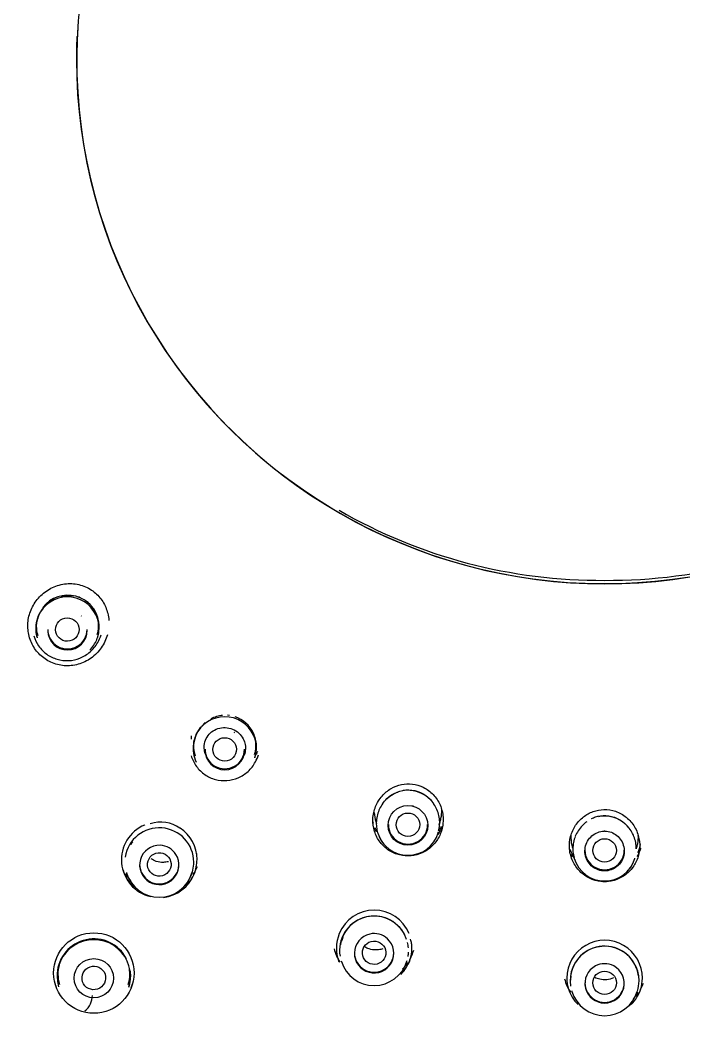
# Model space of a CAD drawing. Header units: millimetres. Extents: x -60 to 7633, y -2614 to 2146.
# Drawn here: x 5486.78 to 5512.13, y 1619.79 to 1658.15 of the extents above; entities that cross this region are included whole.
import ezdxf

# ---------------------------------------------------------------- set-up
doc = ezdxf.new("R2010")
doc.units = ezdxf.units.MM
doc.layers.get('0').update_dxf_attribs({"color": 250})

msp = doc.modelspace()

# ---------------------------------------------------------------- linework, layer by layer
at = {"linetype": 'Continuous'}
for p, q in [((5488.95, 1657.1), (5488.956, 1657.527)), ((5489.133, 1635.391), (5489.11, 1635.413)), ((5489.133, 1635.391), (5489.11, 1635.413)), ((5487.432, 1634.577), (5487.435, 1634.567)), ((5489.74, 1634.578), (5489.75, 1634.612)), ((5489.792, 1634.804), (5489.792, 1634.815)), ((5494.779, 1631.605), (5494.707, 1631.61)), ((5493.846, 1631.33), (5493.722, 1631.198)), ((5494.986, 1630.938), (5494.959, 1630.954)), ((5494.986, 1630.938), (5494.959, 1630.954)), ((5493.438, 1630.005), (5493.442, 1629.994)), ((5495.748, 1630.002), (5495.754, 1630.024)), ((5501.801, 1628.141), (5501.771, 1628.149)), ((5508.664, 1627.679), (5508.596, 1627.654)), ((5491.544, 1627.424), (5491.539, 1627.422)), ((5500.36, 1627.551), (5500.387, 1627.461)), ((5502.782, 1627.427), (5502.826, 1627.573)), ((5500.435, 1627.128), (5500.439, 1627.116)), ((5502.744, 1627.127), (5502.75, 1627.145)), ((5509.113, 1627.189), (5509.082, 1627.189)), ((5507.866, 1626.578), (5507.883, 1626.52)), ((5510.31, 1626.515), (5510.329, 1626.577)), ((5493.519, 1626.333), (5493.522, 1626.286)), ((5507.939, 1626.157), (5507.944, 1626.142)), ((5510.251, 1626.142), (5510.255, 1626.157)), ((5490.84, 1625.613), (5490.846, 1625.591)), ((5493.342, 1625.583), (5493.353, 1625.618)), ((5493.429, 1625.549), (5493.431, 1625.553)), ((5501.547, 1622.223), (5501.555, 1622.248)), ((5499.042, 1622.238), (5499.048, 1622.216)), ((5488.244, 1621.272), (5488.252, 1621.246)), ((5488.263, 1621.384), (5488.279, 1621.331)), ((5490.916, 1621.327), (5490.932, 1621.38)), ((5490.941, 1621.237), (5490.949, 1621.263)), ((5507.841, 1621.095), (5507.848, 1621.071)), ((5510.347, 1621.07), (5510.354, 1621.094))]:
    msp.add_line(p, q, dxfattribs=at)
for centre, radius in [((5501.592, 1627.409), 0.756), ((5489.599, 1621.771), 1.536), ((5489.598, 1621.573), 0.748)]:
    msp.add_circle(centre, radius, dxfattribs=at)
for centre, radius, start, end in [((5509.098, 1656.352), 60.161, 0.4064, 179.5936), ((5508.979, 1656.519), 20.039, 89.6599, 178.2995), ((5509.216, 1656.519), 20.039, 1.7008, 90.3398), ((5508.956, 1656.77), 20.008, 179.0539, 180.2828), ((5508.811, 1655.731), 51.631, 180.1641, 270.3174), ((5508.93, 1655.812), 51.483, 180.2292, 270.1867), ((5509.263, 1655.814), 51.485, 269.8154, 359.7687), ((5509.392, 1655.722), 51.623, 269.6734, 359.8451), ((5509.235, 1656.764), 20.002, 269.6066, 300.8246), ((5508.956, 1656.77), 20.008, 240.0274, 270.4066), ((5488.59, 1634.924), 1.206, 0, 197.1267), ((5488.604, 1634.992), 1.203, 8.3566, 142.1271), ((5488.628, 1634.94), 1.236, 80.7515, 102.7579), ((5488.671, 1634.893), 1.3, 135.7717, 146.2793), ((5488.612, 1634.996), 1.189, 10.1516, 56.5963), ((5488.615, 1634.927), 1.234, 157.2988, 190.6788), ((5488.65, 1634.913), 1.271, 146.5053, 157.3176), ((5488.59, 1634.924), 1.206, 343.6866, 0), ((5488.576, 1634.979), 1.228, 359.3837, 10.6535), ((5488.574, 1634.918), 1.193, 190.5945, 196.5686), ((5488.593, 1634.858), 0.754, 180.9119, 0), ((5488.593, 1634.858), 0.754, 0, 0.8874), ((5488.578, 1634.964), 1.224, 337.499, 348.7477), ((5488.551, 1634.968), 1.25, 315.7923, 326.7601), ((5488.513, 1634.989), 1.294, 326.8965, 337.553), ((5494.597, 1630.349), 1.207, 0, 197.0989), ((5494.64, 1630.36), 1.252, 95.6454, 117.5231), ((5494.616, 1630.432), 1.182, 24.9129, 71.6544), ((5494.613, 1630.378), 1.219, 139.2558, 150.5524), ((5494.654, 1630.352), 1.268, 161.2577, 172.1088), ((5494.681, 1630.338), 1.297, 150.4888, 161.0384), ((5494.585, 1630.406), 1.222, 14.0814, 25.4005), ((5494.502, 1630.386), 1.308, 3.4103, 14.0363), ((5494.616, 1630.358), 1.229, 172.1031, 205.6239), ((5494.597, 1630.349), 1.207, 343.1945, 0), ((5494.584, 1630.39), 1.225, 352.1797, 3.4269), ((5494.598, 1630.284), 0.755, 180.7798, 0), ((5494.598, 1630.284), 0.755, 0, 0.5431), ((5494.512, 1630.399), 1.297, 341.591, 352.2323), ((5501.642, 1627.484), 1.264, 110.4569, 132.2297), ((5501.603, 1627.565), 1.177, 39.6828, 86.6459), ((5501.603, 1627.503), 1.219, 153.9576, 165.27), ((5501.696, 1627.457), 1.323, 143.5724, 153.9423), ((5501.58, 1627.533), 1.216, 28.7782, 40.1388), ((5501.501, 1627.491), 1.305, 18.0945, 28.7336), ((5501.674, 1627.482), 1.293, 165.2049, 175.7988), ((5501.538, 1627.507), 1.265, 7.034, 17.9255), ((5501.502, 1627.506), 1.3, 356.2894, 6.9103), ((5509.097, 1626.591), 1.172, 54.4685, 101.5933), ((5492.094, 1626.092), 1.441, 112.6662, 256.9357), ((5492.097, 1625.998), 1.317, 0, 171.2), ((5492.15, 1626.285), 1.25, 53.949, 108.4523), ((5492.107, 1626.109), 1.431, 359.7069, 56.8023), ((5501.645, 1627.489), 1.263, 176.0167, 186.9093), ((5501.606, 1627.485), 1.225, 186.9149, 196.92), ((5501.572, 1627.501), 1.231, 345.1069, 356.2761), ((5509.157, 1626.508), 1.274, 125.2198, 146.9084), ((5509.016, 1626.495), 1.299, 32.7716, 43.4312), ((5501.591, 1627.473), 1.208, 197.2959, 343.2192), ((5501.606, 1627.485), 1.225, 204.4907, 220.5456), ((5509.208, 1626.499), 1.323, 158.2517, 168.6359), ((5509.117, 1626.535), 1.226, 146.9257, 158.2132), ((5509.08, 1626.535), 1.224, 21.5399, 32.7827), ((5509.013, 1626.507), 1.296, 10.9631, 21.6095), ((5492.097, 1625.966), 1.302, 141.164, 147.7021), ((5492.098, 1625.896), 0.751, 87.7045, 32.6439), ((5492.102, 1625.903), 0.745, 32.3654, 87.9831), ((5509.103, 1626.521), 1.217, 168.6516, 179.9944), ((5509.175, 1626.519), 1.289, 179.9297, 190.5606), ((5509.044, 1626.516), 1.265, 359.9632, 10.8359), ((5492.084, 1626.102), 1.454, 337.852, 359.9908), ((5509.146, 1626.519), 1.259, 190.7768, 195.1735), ((5509.098, 1626.493), 1.208, 196.9029, 343.0681), ((5509.146, 1626.519), 1.259, 199.3724, 201.7044), ((5492.099, 1626.129), 1.45, 197.2547, 225.6436), ((5492.097, 1625.998), 1.317, 334.1726, 0), ((5492.1, 1626.427), 1.566, 325.4154, 337.8641), ((5509.111, 1626.505), 1.222, 201.7267, 207.5186), ((5509.098, 1626.494), 1.204, 315.4154, 326.7868), ((5492.1, 1626.427), 1.566, 213.4607, 225.7424), ((5492.097, 1625.966), 1.302, 196.6953, 343.2758), ((5492.094, 1626.092), 1.441, 276.2872, 337.8412), ((5492.099, 1626.129), 1.45, 314.3571, 342.0863), ((5493.862, 1625.675), 0.753, 208.3392, 213.9076), ((5492.095, 1626.43), 1.664, 229.4898, 235.3671), ((5492.095, 1626.43), 1.664, 307.2209, 312.5909), ((5500.3, 1622.733), 1.437, 22.1686, 157.7955), ((5500.297, 1622.627), 1.317, 26.2614, 189.3475), ((5500.297, 1622.645), 1.302, 18.3009, 171.2089), ((5489.599, 1621.668), 1.407, 27.5045, 176.7546), ((5489.598, 1621.644), 1.4, 0, 196.3999), ((5500.3, 1622.721), 1.442, 157.3391, 201.377), ((5500.297, 1622.594), 1.303, 156.0842, 162.6311), ((5500.298, 1622.526), 0.751, 102.6744, 47.5172), ((5500.3, 1622.531), 0.747, 47.3293, 102.8623), ((5501.28, 1622.861), 0.45, 3.0407, 26.3524), ((5509.098, 1621.58), 1.441, 359.7306, 180.1057), ((5500.299, 1623.056), 1.566, 193.2929, 213.6477), ((5500.297, 1622.627), 1.317, 4.4306, 13.8668), ((5500.3, 1622.721), 1.442, 334.7629, 6.5491), ((5500.299, 1623.056), 1.566, 331.2285, 344.72), ((5509.097, 1621.477), 1.317, 0, 188.8862), ((5509.097, 1621.495), 1.303, 7.6033, 170.2315), ((5500.299, 1622.757), 1.451, 197.2768, 202.2926), ((5500.299, 1622.757), 1.451, 314.3204, 342.0899), ((5500.297, 1622.627), 1.317, 350.3948, 357.4581), ((5489.6, 1621.723), 1.373, 163.9429, 196.4487), ((5489.6, 1621.723), 1.373, 0, 11.8416), ((5500.297, 1622.594), 1.303, 196.8212, 343.5028), ((5500.296, 1623.059), 1.664, 307.1788, 314.037), ((5500.299, 1623.056), 1.566, 314.0728, 325.6452), ((5500.297, 1622.627), 1.317, 333.3338, 342.2838), ((5509.098, 1621.376), 0.751, 117.5859, 62.3921), ((5509.098, 1621.38), 0.747, 62.2387, 117.7393), ((5489.597, 1621.777), 1.387, 180.1441, 196.3713), ((5489.6, 1621.723), 1.373, 343.3642, 0), ((5489.598, 1621.644), 1.4, 343.3343, 0), ((5489.599, 1621.668), 1.407, 343.3093, 0), ((5489.599, 1621.695), 1.39, 353.8448, 359.9148), ((5489.597, 1621.777), 1.387, 0, 3.2187), ((5489.597, 1621.777), 1.387, 358.6252, 0), ((5489.599, 1621.668), 1.407, 0, 7.6999), ((5509.098, 1621.907), 1.567, 193.2183, 213.5018), ((5509.098, 1621.569), 1.441, 179.6728, 197.0966), ((5509.097, 1621.444), 1.303, 170.9601, 177.5273), ((5509.097, 1621.477), 1.317, 342.2855, 0), ((5509.098, 1621.569), 1.441, 342.9161, 0.1635), ((5489.598, 1621.804), 1.544, 196.541, 201.2637), ((5489.598, 1621.804), 1.544, 337.2353, 343.3682), ((5509.098, 1621.608), 1.451, 197.5672, 225.697), ((5509.098, 1621.608), 1.451, 314.3021, 342.4227), ((5509.098, 1621.907), 1.567, 331.0696, 340.7397), ((5488.798, 1620.918), 0.747, 307.8149, 359.9176), ((5509.097, 1621.444), 1.303, 196.5938, 343.3655), ((5509.098, 1621.907), 1.567, 314.0971, 325.6505), ((5509.098, 1621.909), 1.665, 301.0078, 307.1556)]:
    msp.add_arc(centre, radius, start, end, dxfattribs=at)
for centre, major_axis, start_param, end_param in [((5509.098, 1655.606), (51.65, 0), 0, 3.141593), ((5509.098, 1655.697), (51.15, 0), 0, 3.141593), ((5509.098, 1656.641), (20.155, 0), 3.067602, 6.283185), ((5509.098, 1656.641), (-20.162, 0), 6.260531, 6.283185), ((5509.098, 1656.641), (-20.162, 0), 0, 3.141593), ((5488.591, 1634.888), (-0.75, 0), 0, 3.141593), ((5494.598, 1630.313), (-0.75, 0), 0, 3.141593), ((5501.592, 1627.438), (-0.75, 0), 0, 3.141593), ((5509.098, 1626.457), (-0.75, 0), 0, 3.141593), ((5492.098, 1625.917), (0.75, 0), 3.141593, 6.283185), ((5500.298, 1622.545), (-0.75, 0), 0, 3.141593), ((5509.098, 1621.396), (-0.75, 0), 0, 3.141593)]:
    msp.add_ellipse(centre, major_axis=major_axis, ratio=0.992546, start_param=start_param, end_param=end_param, dxfattribs=at)
for centre, major_axis, ratio in [((5509.098, 1655.559), (51.15, 0), 0.992546), ((5509.098, 1655.41), (47.938, 0), 0.992546), ((5509.098, 1655.388), (47.807, 0), 0.992546), ((5488.588, 1634.884), (-0.45, -0.005), 0.992544), ((5494.595, 1630.309), (-0.45, -0.004), 0.992625), ((5501.59, 1627.433), (-0.45, -0.002), 0.992685), ((5509.098, 1626.452), (-0.45, 0), 0.992707), ((5492.098, 1625.917), (0.449, 0.038), 0.993119), ((5500.298, 1622.546), (0.449, 0.024), 0.993676), ((5489.597, 1621.584), (0.391, 0.227), 0.992529), ((5509.098, 1621.396), (-0.45, 0), 0.993893)]:
    msp.add_ellipse(centre, major_axis=major_axis, ratio=ratio, dxfattribs=at)
for points, knots in [([(5448.938, 1656.787), (5449, 1655.084), (5449.114, 1652.319), (5449.76, 1647.959), (5450.59, 1644.062), (5451.623, 1640.498), (5453, 1636.655), (5454.736, 1632.656), (5456.819, 1628.627), (5458.933, 1625.11), (5461.019, 1622.096), (5462.994, 1619.575), (5464.738, 1617.544), (5466.345, 1615.8), (5468.469, 1613.63), (5471.128, 1611.123), (5473.762, 1608.701), (5475.877, 1606.683), (5477.727, 1604.85), (5479.903, 1602.566), (5482.21, 1599.94), (5484.307, 1597.288), (5485.921, 1595.003), (5487.031, 1593.259), (5487.772, 1591.99), (5488.362, 1590.911), (5488.935, 1589.791), (5489.572, 1588.426), (5490.251, 1586.792), (5490.949, 1584.837), (5491.645, 1582.449), (5492.17, 1580.096), (5492.573, 1577.822), (5492.886, 1575.699), (5493.19, 1573.178), (5493.461, 1570.417), (5493.705, 1567.395), (5493.928, 1564.102), (5494.143, 1560.286), (5494.349, 1555.884), (5494.542, 1550.835), (5494.719, 1545.098), (5494.878, 1538.654), (5495.014, 1531.523), (5495.126, 1523.784), (5495.207, 1516.063), (5495.264, 1508.583), (5495.302, 1501.613), (5495.325, 1495.461), (5495.339, 1490.317), (5495.346, 1486.651), (5495.35, 1483.947), (5495.352, 1482.248), (5495.352, 1481.407), (5495.352, 1481.091)], [0, 0, 0, 0, 0.024596, 0.047412, 0.068581, 0.088124, 0.106184, 0.133361, 0.157228, 0.178092, 0.198356, 0.215262, 0.228775, 0.240746, 0.252818, 0.276879, 0.298687, 0.309747, 0.323481, 0.340195, 0.359975, 0.379051, 0.393863, 0.404349, 0.41182, 0.417164, 0.423797, 0.431714, 0.440966, 0.451733, 0.464481, 0.480225, 0.489788, 0.500935, 0.514117, 0.529873, 0.544743, 0.561997, 0.581994, 0.605087, 0.631598, 0.661773, 0.695732, 0.733393, 0.77439, 0.817962, 0.855333, 0.892521, 0.928049, 0.952456, 0.973828, 0.985798, 0.995471, 1, 1, 1, 1]), ([(5490.116, 1634.686), (5490.067, 1634.51), (5489.987, 1634.34), (5489.884, 1634.191), (5489.779, 1634.038), (5489.645, 1633.902), (5489.494, 1633.794), (5489.345, 1633.687), (5489.175, 1633.605), (5488.998, 1633.556), (5488.826, 1633.508), (5488.643, 1633.491), (5488.465, 1633.505), (5488.292, 1633.519), (5488.12, 1633.563), (5487.962, 1633.635), (5487.807, 1633.706), (5487.662, 1633.804), (5487.54, 1633.923), (5487.419, 1634.04), (5487.317, 1634.18), (5487.241, 1634.331), (5487.166, 1634.482), (5487.115, 1634.647), (5487.093, 1634.815), (5487.07, 1634.984), (5487.076, 1635.159), (5487.109, 1635.326), (5487.142, 1635.496), (5487.205, 1635.663), (5487.29, 1635.813), (5487.378, 1635.968), (5487.493, 1636.109), (5487.624, 1636.227), (5487.76, 1636.348), (5487.917, 1636.446), (5488.083, 1636.516), (5488.253, 1636.586), (5488.436, 1636.628), (5488.619, 1636.636), (5488.799, 1636.645), (5488.984, 1636.62), (5489.157, 1636.564), (5489.321, 1636.51), (5489.478, 1636.425), (5489.614, 1636.316), (5489.741, 1636.214), (5489.853, 1636.089), (5489.94, 1635.95), (5490.025, 1635.814), (5490.089, 1635.662), (5490.128, 1635.507), (5490.15, 1635.416), (5490.165, 1635.324), (5490.171, 1635.232)], [0.056208, 0.056208, 0.056208, 0.056208, 0.1123341, 0.1123341, 0.1123341, 0.16958, 0.16958, 0.16958, 0.22619, 0.22619, 0.22619, 0.2812202, 0.2812202, 0.2812202, 0.334507, 0.334507, 0.334507, 0.3867081, 0.3867081, 0.3867081, 0.4382907, 0.4382907, 0.4382907, 0.4898102, 0.4898102, 0.4898102, 0.5418437, 0.5418437, 0.5418437, 0.5948734, 0.5948734, 0.5948734, 0.649404, 0.649404, 0.649404, 0.7055586, 0.7055586, 0.7055586, 0.7627729, 0.7627729, 0.7627729, 0.8193074, 0.8193074, 0.8193074, 0.8728999, 0.8728999, 0.8728999, 0.9229388, 0.9229388, 0.9229388, 0.9718941, 0.9718941, 0.9718941, 1, 1, 1, 1]), ([(5487.468, 1634.643), (5487.43, 1634.767), (5487.392, 1635.042), (5487.45, 1635.306), (5487.503, 1635.437)], [0.4484303, 0.4484303, 0.4484303, 0.4484303, 0.4997576, 0.5567596, 0.5567596, 0.5567596, 0.5567596]), ([(5489.763, 1635.163), (5489.768, 1635.119), (5489.771, 1635.063), (5489.77, 1635.007), (5489.77, 1634.995)], [0.97730587, 0.97730587, 0.97730587, 0.97730587, 0.99507114, 1, 1, 1, 1]), ([(5487.309, 1634.638), (5487.349, 1634.503), (5487.412, 1634.374), (5487.492, 1634.259), (5487.576, 1634.137), (5487.683, 1634.029), (5487.803, 1633.943), (5487.922, 1633.857), (5488.057, 1633.791), (5488.198, 1633.75), (5488.339, 1633.708), (5488.488, 1633.691), (5488.634, 1633.698), (5488.782, 1633.705), (5488.931, 1633.738), (5489.068, 1633.793), (5489.208, 1633.85), (5489.34, 1633.931), (5489.453, 1634.03), (5489.57, 1634.131), (5489.671, 1634.254), (5489.748, 1634.388), (5489.802, 1634.482), (5489.845, 1634.583), (5489.877, 1634.688)], [0.5348726, 0.5348726, 0.5348726, 0.5348726, 0.5841511, 0.5841511, 0.5841511, 0.636135, 0.636135, 0.636135, 0.6878904, 0.6878904, 0.6878904, 0.7396822, 0.7396822, 0.7396822, 0.7922316, 0.7922316, 0.7922316, 0.8458988, 0.8458988, 0.8458988, 0.9009881, 0.9009881, 0.9009881, 0.9395536, 0.9395536, 0.9395536, 0.9395536]), ([(5493.861, 1630.663), (5493.903, 1630.748), (5493.981, 1630.891), (5494.204, 1631.064), (5494.471, 1631.152), (5494.762, 1631.142), (5495.03, 1631.031), (5495.236, 1630.841), (5495.357, 1630.612), (5495.398, 1630.377), (5495.373, 1630.192), (5495.336, 1630.093), (5495.322, 1630.063)], [0, 0, 0, 0, 0.0550502, 0.1102616, 0.1666222, 0.2240621, 0.2816321, 0.3380884, 0.3888567, 0.4354128, 0.4818261, 0.5031426, 0.5031426, 0.5031426, 0.5031426]), ([(5493.311, 1630.825), (5493.311, 1630.814), (5493.311, 1630.803), (5493.311, 1630.793), (5493.311, 1630.761), (5493.313, 1630.728), (5493.315, 1630.696)], [0.5380168, 0.5380168, 0.5380168, 0.5380168, 0.54185591, 0.54185591, 0.54185591, 0.55361356, 0.55361356, 0.55361356, 0.55361356]), ([(5493.474, 1630.063), (5493.434, 1630.193), (5493.398, 1630.467), (5493.457, 1630.734), (5493.506, 1630.86)], [0.4432126, 0.4432126, 0.4432126, 0.4432126, 0.4971728, 0.5511101, 0.5511101, 0.5511101, 0.5511101]), ([(5493.863, 1630.126), (5493.855, 1630.146), (5493.824, 1630.232), (5493.794, 1630.418), (5493.832, 1630.564), (5493.861, 1630.663)], [0.881923, 0.881923, 0.881923, 0.881923, 0.8954419, 0.9390775, 1, 1, 1, 1]), ([(5495.765, 1630.607), (5495.772, 1630.554), (5495.777, 1630.494), (5495.776, 1630.428), (5495.776, 1630.415), (5495.775, 1630.408)], [0.97301311, 0.97301311, 0.97301311, 0.97301311, 0.99444743, 0.99722446, 1, 1, 1, 1]), ([(5493.315, 1630.067), (5493.359, 1629.922), (5493.428, 1629.782), (5493.517, 1629.66), (5493.605, 1629.539), (5493.715, 1629.432), (5493.838, 1629.348), (5493.96, 1629.264), (5494.098, 1629.201), (5494.24, 1629.162), (5494.382, 1629.124), (5494.532, 1629.11), (5494.679, 1629.121), (5494.826, 1629.131), (5494.973, 1629.168), (5495.108, 1629.226), (5495.246, 1629.285), (5495.374, 1629.368), (5495.485, 1629.468), (5495.597, 1629.571), (5495.694, 1629.694), (5495.767, 1629.828), (5495.815, 1629.914), (5495.853, 1630.006), (5495.882, 1630.101)], [0.5364271, 0.5364271, 0.5364271, 0.5364271, 0.5894948, 0.5894948, 0.5894948, 0.641947, 0.641947, 0.641947, 0.6937931, 0.6937931, 0.6937931, 0.7454862, 0.7454862, 0.7454862, 0.7975027, 0.7975027, 0.7975027, 0.8502826, 0.8502826, 0.8502826, 0.9043595, 0.9043595, 0.9043595, 0.939341, 0.939341, 0.939341, 0.939341]), ([(5502.931, 1627.723), (5502.919, 1627.881), (5502.88, 1628.04), (5502.817, 1628.186), (5502.753, 1628.332), (5502.663, 1628.469), (5502.552, 1628.585), (5502.446, 1628.697), (5502.317, 1628.792), (5502.177, 1628.861), (5502.047, 1628.925), (5501.903, 1628.967), (5501.76, 1628.984), (5501.621, 1629), (5501.479, 1628.993), (5501.344, 1628.965), (5501.205, 1628.936), (5501.07, 1628.884), (5500.949, 1628.813), (5500.819, 1628.739), (5500.702, 1628.641), (5500.603, 1628.529), (5500.499, 1628.411), (5500.414, 1628.273), (5500.355, 1628.127), (5500.295, 1627.978), (5500.259, 1627.816), (5500.252, 1627.654), (5500.246, 1627.495), (5500.267, 1627.332), (5500.315, 1627.179), (5500.361, 1627.031), (5500.435, 1626.889), (5500.529, 1626.765), (5500.62, 1626.644), (5500.735, 1626.537), (5500.862, 1626.454), (5500.986, 1626.373), (5501.126, 1626.312), (5501.27, 1626.277), (5501.413, 1626.241), (5501.565, 1626.231), (5501.712, 1626.245), (5501.858, 1626.259), (5502.004, 1626.299), (5502.138, 1626.36), (5502.273, 1626.422), (5502.399, 1626.508), (5502.506, 1626.61), (5502.615, 1626.714), (5502.708, 1626.838), (5502.777, 1626.972), (5502.848, 1627.108), (5502.896, 1627.258), (5502.919, 1627.41), (5502.934, 1627.513), (5502.938, 1627.619), (5502.931, 1627.723)], [0, 0, 0, 0, 0.056393, 0.056393, 0.056393, 0.112904, 0.112904, 0.112904, 0.167487, 0.167487, 0.167487, 0.218368, 0.218368, 0.218368, 0.26724, 0.26724, 0.26724, 0.317272, 0.317272, 0.317272, 0.370407, 0.370407, 0.370407, 0.426534, 0.426534, 0.426534, 0.483674, 0.483674, 0.483674, 0.540003, 0.540003, 0.540003, 0.594564, 0.594564, 0.594564, 0.647838, 0.647838, 0.647838, 0.699912, 0.699912, 0.699912, 0.751719, 0.751719, 0.751719, 0.803408, 0.803408, 0.803408, 0.855637, 0.855637, 0.855637, 0.908803, 0.908803, 0.908803, 0.963231, 0.963231, 0.963231, 1, 1, 1, 1]), ([(5500.623, 1628.234), (5500.67, 1628.304), (5500.921, 1628.605), (5501.624, 1628.899), (5502.312, 1628.58), (5502.542, 1628.283), (5502.581, 1628.221)], [0.590429, 0.590429, 0.590429, 0.590429, 0.624998, 0.7489632, 0.8703391, 0.900298, 0.900298, 0.900298, 0.900298]), ([(5509.243, 1625.265), (5509.39, 1625.281), (5509.536, 1625.323), (5509.67, 1625.387), (5509.803, 1625.451), (5509.928, 1625.539), (5510.033, 1625.643), (5510.139, 1625.748), (5510.228, 1625.873), (5510.294, 1626.006), (5510.362, 1626.142), (5510.407, 1626.291), (5510.427, 1626.441), (5510.447, 1626.595), (5510.442, 1626.754), (5510.411, 1626.906), (5510.38, 1627.061), (5510.322, 1627.213), (5510.241, 1627.35), (5510.159, 1627.488), (5510.052, 1627.613), (5509.927, 1627.715), (5509.805, 1627.815), (5509.663, 1627.894), (5509.513, 1627.945), (5509.373, 1627.992), (5509.222, 1628.017), (5509.074, 1628.014), (5508.933, 1628.011), (5508.79, 1627.985), (5508.658, 1627.937), (5508.526, 1627.889), (5508.401, 1627.819), (5508.291, 1627.734), (5508.175, 1627.643), (5508.074, 1627.533), (5507.993, 1627.411), (5507.907, 1627.282), (5507.842, 1627.136), (5507.802, 1626.986), (5507.762, 1626.831), (5507.747, 1626.666), (5507.761, 1626.506), (5507.775, 1626.346), (5507.817, 1626.186), (5507.885, 1626.04), (5507.95, 1625.898), (5508.042, 1625.765), (5508.152, 1625.654), (5508.259, 1625.545), (5508.388, 1625.453), (5508.526, 1625.387), (5508.661, 1625.322), (5508.809, 1625.28), (5508.957, 1625.264), (5509.052, 1625.254), (5509.148, 1625.254), (5509.243, 1625.265)], [0, 0, 0, 0, 0.051956, 0.051956, 0.051956, 0.103892, 0.103892, 0.103892, 0.156311, 0.156311, 0.156311, 0.209756, 0.209756, 0.209756, 0.26474, 0.26474, 0.26474, 0.321143, 0.321143, 0.321143, 0.378347, 0.378347, 0.378347, 0.434145, 0.434145, 0.434145, 0.486203, 0.486203, 0.486203, 0.535622, 0.535622, 0.535622, 0.584913, 0.584913, 0.584913, 0.636862, 0.636862, 0.636862, 0.691986, 0.691986, 0.691986, 0.749001, 0.749001, 0.749001, 0.805781, 0.805781, 0.805781, 0.860819, 0.860819, 0.860819, 0.914551, 0.914551, 0.914551, 0.966974, 0.966974, 0.966974, 1, 1, 1, 1]), ([(5508.592, 1627.667), (5508.642, 1627.691), (5508.817, 1627.763), (5509.308, 1627.833), (5509.77, 1627.614), (5509.985, 1627.37), (5510, 1627.352)], [0.6721668, 0.6721668, 0.6721668, 0.6721668, 0.6945188, 0.7488162, 0.8704793, 0.8802742, 0.8802742, 0.8802742, 0.8802742]), ([(5500.419, 1627.163), (5500.417, 1627.166), (5500.414, 1627.17), (5500.412, 1627.173), (5500.383, 1627.22), (5500.356, 1627.269), (5500.333, 1627.319)], [0.37219581, 0.37219581, 0.37219581, 0.37219581, 0.373617, 0.373617, 0.373617, 0.39233351, 0.39233351, 0.39233351, 0.39233351]), ([(5502.909, 1627.365), (5502.894, 1627.328), (5502.876, 1627.291), (5502.858, 1627.256), (5502.822, 1627.188), (5502.781, 1627.123), (5502.735, 1627.061)], [0.58415362, 0.58415362, 0.58415362, 0.58415362, 0.5973371, 0.5973371, 0.5973371, 0.62255004, 0.62255004, 0.62255004, 0.62255004]), ([(5502.854, 1627.362), (5502.829, 1627.305), (5502.8, 1627.25), (5502.768, 1627.197), (5502.767, 1627.195), (5502.765, 1627.192), (5502.764, 1627.19)], [0.03390508, 0.03390508, 0.03390508, 0.03390508, 0.05501621, 0.05501621, 0.05501621, 0.05595773, 0.05595773, 0.05595773, 0.05595773]), ([(5507.811, 1627.041), (5507.809, 1627), (5507.808, 1626.958), (5507.81, 1626.916), (5507.814, 1626.802), (5507.833, 1626.688), (5507.866, 1626.577)], [0.52609909, 0.52609909, 0.52609909, 0.52609909, 0.54146735, 0.54146735, 0.54146735, 0.58345258, 0.58345258, 0.58345258, 0.58345258]), ([(5509.113, 1627.189), (5509.195, 1627.187), (5509.278, 1627.172), (5509.355, 1627.143), (5509.431, 1627.114), (5509.504, 1627.072), (5509.567, 1627.02), (5509.632, 1626.968), (5509.688, 1626.903), (5509.732, 1626.832), (5509.777, 1626.759), (5509.81, 1626.678), (5509.829, 1626.594), (5509.848, 1626.51), (5509.852, 1626.421), (5509.842, 1626.335), (5509.832, 1626.249), (5509.807, 1626.163), (5509.768, 1626.086), (5509.73, 1626.009), (5509.679, 1625.938), (5509.617, 1625.878), (5509.556, 1625.819), (5509.484, 1625.77), (5509.407, 1625.734), (5509.331, 1625.7), (5509.248, 1625.677), (5509.164, 1625.67), (5509.081, 1625.662), (5508.996, 1625.669), (5508.915, 1625.69), (5508.835, 1625.71), (5508.756, 1625.744), (5508.687, 1625.79), (5508.617, 1625.836), (5508.555, 1625.895), (5508.504, 1625.961), (5508.453, 1626.028), (5508.413, 1626.104), (5508.386, 1626.184), (5508.36, 1626.265), (5508.346, 1626.351), (5508.348, 1626.436), (5508.349, 1626.522), (5508.365, 1626.609), (5508.394, 1626.69), (5508.424, 1626.771), (5508.468, 1626.848), (5508.523, 1626.915), (5508.578, 1626.982), (5508.645, 1627.04), (5508.719, 1627.084), (5508.792, 1627.128), (5508.874, 1627.16), (5508.957, 1627.176), (5508.998, 1627.184), (5509.04, 1627.188), (5509.082, 1627.189)], [0, 0, 0, 0, 0.052316, 0.052316, 0.052316, 0.10457, 0.10457, 0.10457, 0.157996, 0.157996, 0.157996, 0.212776, 0.212776, 0.212776, 0.268194, 0.268194, 0.268194, 0.323514, 0.323514, 0.323514, 0.378292, 0.378292, 0.378292, 0.432407, 0.432407, 0.432407, 0.485943, 0.485943, 0.485943, 0.539124, 0.539124, 0.539124, 0.592211, 0.592211, 0.592211, 0.645494, 0.645494, 0.645494, 0.699209, 0.699209, 0.699209, 0.753548, 0.753548, 0.753548, 0.808509, 0.808509, 0.808509, 0.86392, 0.86392, 0.86392, 0.919237, 0.919237, 0.919237, 0.973631, 0.973631, 0.973631, 1, 1, 1, 1]), ([(5510.472, 1626.532), (5510.47, 1626.526), (5510.468, 1626.519), (5510.466, 1626.513), (5510.434, 1626.41), (5510.389, 1626.309), (5510.334, 1626.214)], [0.3137619, 0.3137619, 0.3137619, 0.3137619, 0.31597511, 0.31597511, 0.31597511, 0.35157944, 0.35157944, 0.35157944, 0.35157944]), ([(5492.256, 1625.995), (5492.164, 1625.993), (5492.07, 1626.006), (5491.982, 1626.034), (5491.913, 1626.056), (5491.847, 1626.088), (5491.786, 1626.127)], [0, 0, 0, 0, 0.05255362, 0.05255362, 0.05255362, 0.0936708, 0.0936708, 0.0936708, 0.0936708]), ([(5492.444, 1626.022), (5492.442, 1626.022), (5492.44, 1626.021), (5492.438, 1626.021), (5492.379, 1626.006), (5492.318, 1625.997), (5492.256, 1625.995)], [0.96436118, 0.96436118, 0.96436118, 0.96436118, 0.96547704, 0.96547704, 0.96547704, 1, 1, 1, 1]), ([(5500.38, 1622.651), (5500.288, 1622.649), (5500.194, 1622.664), (5500.107, 1622.693), (5500.05, 1622.712), (5499.996, 1622.737), (5499.944, 1622.768)], [0, 0, 0, 0, 0.05238159, 0.05238159, 0.05238159, 0.08613091, 0.08613091, 0.08613091, 0.08613091]), ([(5500.634, 1622.695), (5500.608, 1622.686), (5500.583, 1622.679), (5500.557, 1622.673), (5500.499, 1622.659), (5500.439, 1622.652), (5500.38, 1622.651)], [0.95137362, 0.95137362, 0.95137362, 0.95137362, 0.96642136, 0.96642136, 0.96642136, 1, 1, 1, 1]), ([(5509.441, 1621.585), (5509.361, 1621.548), (5509.274, 1621.524), (5509.186, 1621.515), (5509.094, 1621.505), (5509, 1621.511), (5508.91, 1621.532), (5508.845, 1621.547), (5508.782, 1621.57), (5508.723, 1621.6)], [0.4332329, 0.4332329, 0.4332329, 0.4332329, 0.4833233, 0.4833233, 0.4833233, 0.5358372, 0.5358372, 0.5358372, 0.5733575, 0.5733575, 0.5733575, 0.5733575])]:
    msp.add_open_spline(points, degree=3, knots=knots, dxfattribs=at)
for points in [[(5488.102, 1636.061), (5488.027, 1636.053), (5487.906, 1635.964), (5487.74, 1635.793)], [(5489.074, 1636.093), (5489.043, 1636.116), (5489.02, 1636.127), (5489.006, 1636.126)], [(5489.77, 1634.995), (5489.766, 1634.889), (5489.749, 1634.783), (5489.718, 1634.68)], [(5495.775, 1630.408), (5495.772, 1630.304), (5495.754, 1630.199), (5495.722, 1630.097)], [(5495.844, 1630.227), (5495.816, 1630.167), (5495.785, 1630.109), (5495.75, 1630.054)], [(5501.461, 1628.737), (5501.419, 1628.74), (5501.394, 1628.738), (5501.384, 1628.732)], [(5500.305, 1627.896), (5500.308, 1627.78), (5500.327, 1627.663), (5500.361, 1627.55)], [(5502.804, 1627.505), (5502.824, 1627.562), (5502.84, 1627.621), (5502.852, 1627.68)], [(5502.852, 1627.68), (5502.874, 1627.783), (5502.884, 1627.889), (5502.881, 1627.995)], [(5500.27, 1627.475), (5500.261, 1627.503), (5500.252, 1627.531), (5500.245, 1627.56)], [(5500.364, 1627.174), (5500.338, 1627.217), (5500.314, 1627.261), (5500.293, 1627.306)], [(5510.362, 1626.712), (5510.381, 1626.813), (5510.389, 1626.917), (5510.385, 1627.021)], [(5507.948, 1626.157), (5507.881, 1626.258), (5507.826, 1626.369), (5507.786, 1626.484)], [(5510.329, 1626.577), (5510.342, 1626.622), (5510.353, 1626.666), (5510.362, 1626.712)], [(5510.461, 1626.68), (5510.44, 1626.571), (5510.406, 1626.463), (5510.36, 1626.361)], [(5507.873, 1626.193), (5507.853, 1626.227), (5507.834, 1626.261), (5507.817, 1626.295)]]:
    msp.add_open_spline(points, degree=3, dxfattribs=at)

doc.saveas('drawing.dxf')
